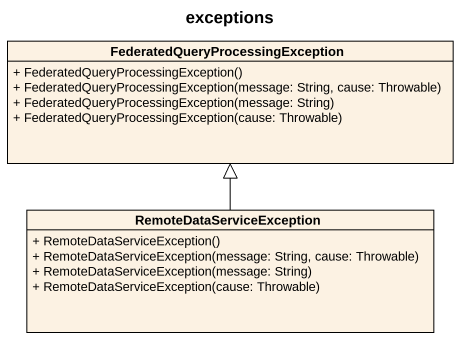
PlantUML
@startuml
title exceptions
hide circle
hide empty members
skinparam classAttributeIconSize 0
class "FederatedQueryProcessingException" as FederatedQueryProcessingExce {
  + FederatedQueryProcessingException()
  + FederatedQueryProcessingException(message: String, cause: Throwable)
  + FederatedQueryProcessingException(message: String)
  + FederatedQueryProcessingException(cause: Throwable)
}
class RemoteDataServiceException {
  + RemoteDataServiceException()
  + RemoteDataServiceException(message: String, cause: Throwable)
  + RemoteDataServiceException(message: String)
  + RemoteDataServiceException(cause: Throwable)
}
RemoteDataServiceException -up-|> FederatedQueryProcessingExce
@enduml
